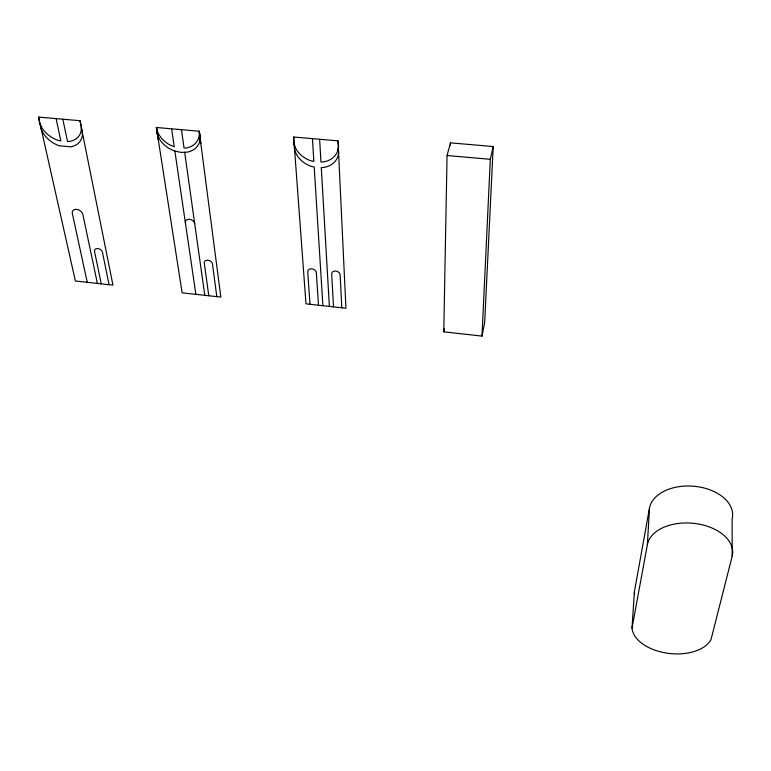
<?xml version="1.0" encoding="UTF-8"?>
<svg xmlns="http://www.w3.org/2000/svg" width="771" height="771" viewBox="0 0 771 771"><rect width="100%" height="100%" fill="white"/><g stroke="black" fill="none" stroke-linecap="round" stroke-linejoin="round"><path stroke-width="1.16" d="M443.778 331.838L447.064 155.511L450.466 142.866L493.209 146.538L484.66 322.789L481.981 336.098L443.778 331.838L444.549 328.542M450.418 145.276L450.466 142.866M481.981 336.098L490.308 159.308L493.209 146.538M632.027 628.037L647.37 544.712L649.481 508.108A41.779 26.879 4.2 0 1 696.57 486.549A41.779 26.879 4.2 0 1 732.132 518.941L732.18 556.238L710.987 639.651A40.555 23.814 6.2 0 1 667.243 653.191A40.555 23.814 6.2 0 1 632.027 628.037L634.369 591.829L649.481 508.108M200.836 143.589L199.226 131.234L156.397 127.494L156.927 133.152L159.298 138.78A23.236 17.945 30.5 0 0 174.641 151.01L181.04 152.398L187.218 152.147A23.236 17.945 30.5 0 0 199.516 142.356L200.325 136.978L199.226 131.234A22.812 17.646 30.7 0 1 185.84 148.042L184.067 148.09L181.474 129.682M312.428 138.645L313.855 161.418L310.636 160.725A23.255 18.88 23.6 0 1 295.727 148.389L293.732 142.712L293.655 137.016L338.016 140.871L338.642 146.663L337.303 152.07A23.255 18.88 23.6 0 1 323.627 161.9L320.958 161.997L319.628 139.272M56.081 118.618L60.87 140.929L57.806 140.264A23.265 17.029 34.3 0 1 42.183 128.227L39.494 122.676L38.55 117.086L79.982 120.71L81.437 126.367L81.032 131.677A23.265 17.029 34.3 0 1 69.949 141.363L67.501 141.469L62.808 119.206M447.064 155.511L490.308 159.308M158.315 139.802L156.397 127.494A22.812 17.646 30.7 0 0 169.495 144.736L174.236 146.779L171.605 128.824M38.55 117.086L75.385 281.01L112.951 285.135L79.982 120.71M40.073 123.88L41.287 129.277A22.918 16.75 34 0 0 59.271 145.767L70.855 146.827A22.918 16.75 34 0 0 82.439 132.94L81.35 127.523M87.268 282.321L72.301 213.374A5.744 4.067 30.3 0 1 76.608 209.375A5.744 4.067 30.3 0 1 82.863 214.434L97.387 283.429M101.271 283.853L94.534 251.462A4.279 2.997 28.4 0 1 97.821 248.57A4.279 2.997 28.4 0 1 102.476 252.3L109.058 284.711M156.397 127.494L182.129 292.835L220.834 297.086L199.226 131.234M174.863 151.058L195.873 294.349M184.654 152.253L204.797 295.322M208.796 295.765L204.286 263.133A4.298 3.132 24.6 0 1 207.929 260.232A4.298 3.132 24.6 0 1 212.478 264L216.815 296.652M293.655 137.016L305.991 303.861L345.938 308.236L338.016 140.871M310.029 304.304L307.716 271.826A4.443 3.325 20 0 1 311.802 268.828A4.443 3.325 20 0 1 316.351 272.741L318.49 305.229M294.165 143.946L294.58 149.458A22.928 18.543 23.4 0 0 311.253 166.343L314.202 166.97L322.895 305.711M329.381 306.424L321.276 167.548L323.695 167.471A22.928 18.543 23.4 0 0 338.614 153.362L338.353 147.839M333.515 306.877L331.684 273.994A4.327 3.267 18.8 0 1 335.742 271.074A4.327 3.267 18.8 0 1 340.146 274.881L341.794 307.783M647.37 544.712A42.887 26.821 4.8 0 1 695.664 523.576A42.887 26.821 4.8 0 1 732.18 556.238M634.706 594.084A39.572 23.94 5.8 0 1 634.369 591.829M185.377 222.761A4.925 3.643 26.5 0 1 189.483 219.311A4.925 3.643 26.5 0 1 194.706 223.696"/></g></svg>
